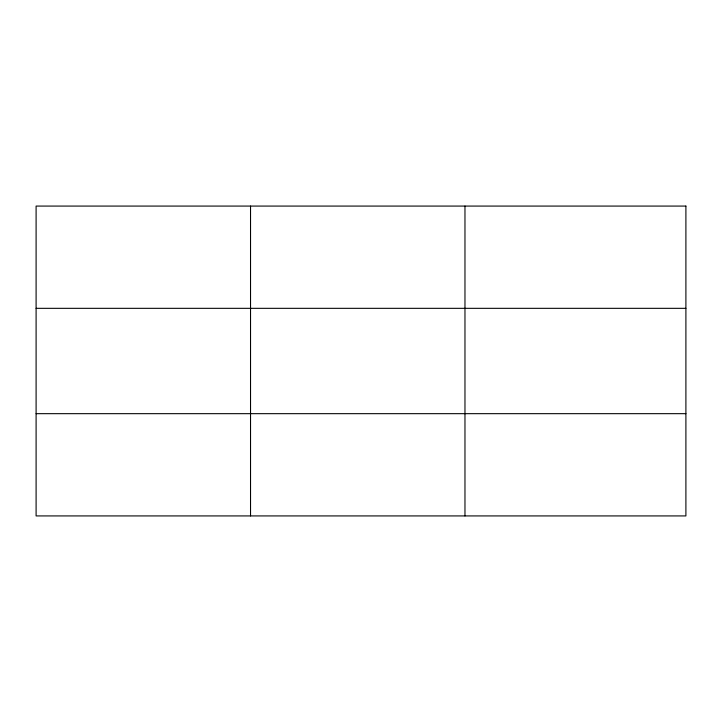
<?xml version="1.0" encoding="UTF-8"?>
<svg xmlns="http://www.w3.org/2000/svg" width="722" height="722" viewBox="0 0 722 722"><rect width="100%" height="100%" fill="white"/><g stroke="black" fill="none" stroke-linecap="round" stroke-linejoin="round"><path stroke-width="1.08" d="M250.534 206.077L250.534 515.923M464.968 206.077L464.968 515.923M36.1 308.33L685.9 308.33M36.1 413.67L685.9 413.67M685.9 206.077L685.9 515.923L36.1 515.923L36.1 206.077L685.9 206.077"/></g></svg>
